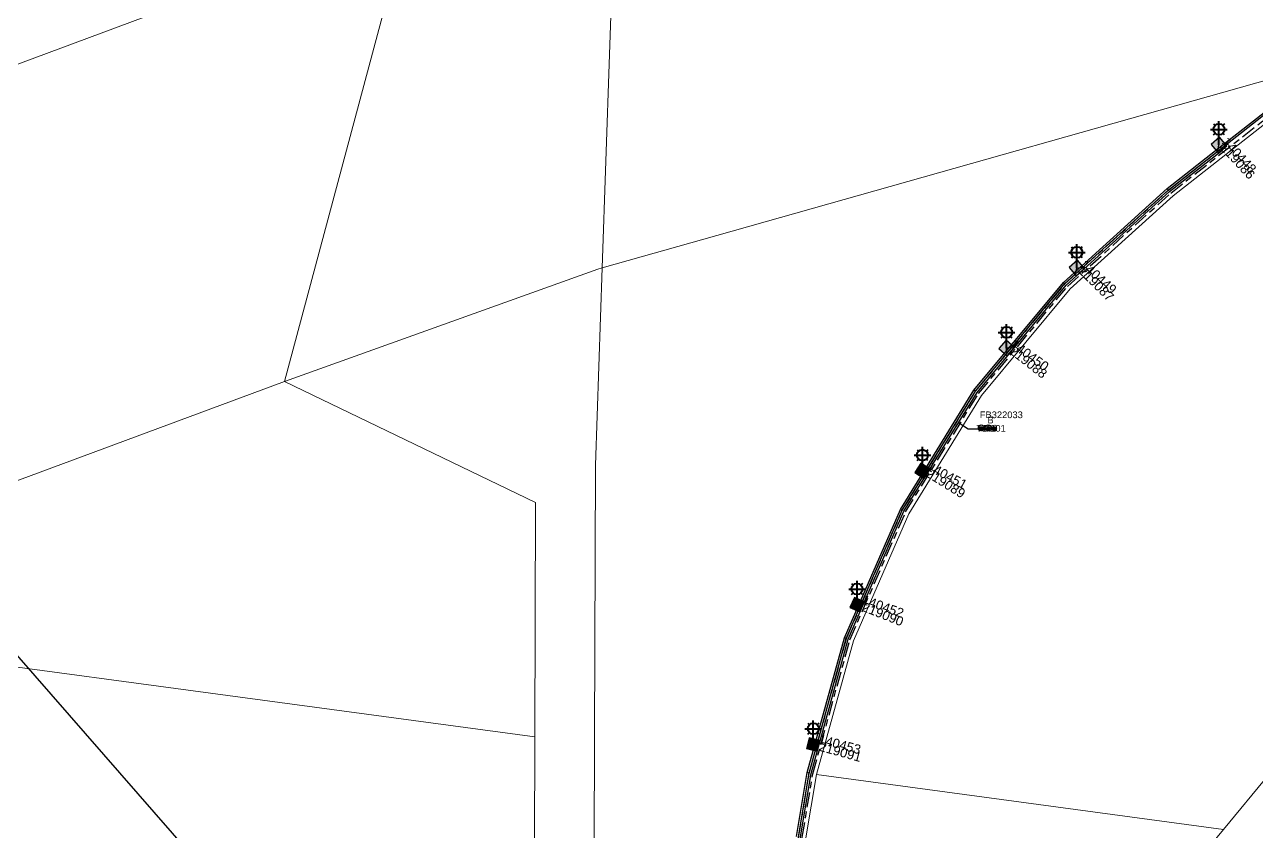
# Model space of a CAD drawing. Header units: metres. Extents: x 268894 to 271187, y 6187806 to 6189595.
# Drawn here: x 269388.3 to 269720.7, y 6188490.2 to 6188707.9 of the extents above; entities that cross this region are included whole.
import ezdxf
from ezdxf.enums import TextEntityAlignment as Align

# ---------------------------------------------------------------- set-up
doc = ezdxf.new("R2010")
doc.units = ezdxf.units.M
doc.linetypes.add('Cable Exist UG', pattern=[8.2, 4, -1.2, 1.8, -1.2])
doc.layers.get('0').update_dxf_attribs({"color": 6})
doc.layers.add('Cadastre Land Parcels_SP_EXT', color=9, linetype='Continuous', lineweight=5)
doc.layers.add('Cadastre Roads_SP_EXT', color=9, linetype='Continuous', lineweight=5)
for name, color, linetype in [('Duct_SP_EXT', 7, 'Continuous'), ('Equip_SP_SL_EXT', 7, 'Continuous'), ('Mains_HV_EXT', 7, 'Continuous'), ('Mains_SL_EXT', 7, 'Continuous'), ('Services_SP_EXT', 7, 'Continuous'), ('SupportsUG_SP_LV_SL_EXT', 7, 'Continuous')]:
    doc.layers.add(name, color=color, linetype=linetype)
doc.styles.add('COLUMN_LABEL', font='arial.ttf')
doc.styles.add('iecARIAL', font='arial.ttf', dxfattribs={"height": 2})
doc.styles.add('POLE_LABEL', font='arial.ttf')
doc.styles.get("Standard").update_dxf_attribs({"font": 'arial.ttf'})
doc.linetypes.add('Cable E UG', pattern='A,6,-0.5,["E",Standard,S=1.7,R=0,X=0.5,Y=-1],-2.9', length=9.4)

# ---------------------------------------------------------------- blocks, each defined once
blk = doc.blocks.new('COLUMN_EXT')
blk.add_hatch(color=256).paths.add_polyline_path([(-1.49, 1.48), (-1.49, -1.49), (1.48, -1.49), (1.48, 1.48)])
blk.add_lwpolyline([(-1.49, -1.49), (1.48, -1.49), (1.48, 1.48), (-1.49, 1.48)], close=True)
for tag, height, style, flags, p in [('STRUCTURE_PLANT_NUMBER', 0.2, 'POLE_LABEL', 9, (1.81, 0.03)), ('ASSET_NUM', 2.5, 'COLUMN_LABEL', 8, (2, 2)), ('STREET_CODE', 0.2, 'COLUMN_LABEL', 9, (1.81, -0.2))]:
    blk.add_attdef(tag, text='', height=height, dxfattribs=dict(style=style, flags=flags)).set_placement(p, align=Align.MIDDLE_LEFT)
at = {"flags": 1}
blk.add_attdef('Z', (1.81, -2.35), '', height=0.2, dxfattribs=at)
at = {"flags": 9}
for tag, p in [('COLUMN_TYPE', (1.81, -0.4)), ('OWNED_BY', (1.81, -0.6)), ('STATE', (1.81, -0.8)), ('USAGE', (1.81, -1)), ('STREETNAME', (1.81, -1.6)), ('SUBURB', (1.81, -1.8)), ('LEGEND', (1.81, -1.2)), ('LOCATION', (1.81, -1.4)), ('NOTES', (1.81, -2))]:
    blk.add_attdef(tag, text='', height=0.2, dxfattribs=at).set_placement(p, align=Align.MIDDLE_LEFT)
blk = doc.blocks.new('DUCT_EXT')
blk.add_circle((0, 0.8), 0.8)
at = {"flags": 1}
blk.add_attdef('Z', (0, 0), '', height=0.2, dxfattribs=at)
at = {"flags": 9}
for tag, p in [('DUCT_CODE', (0, 0)), ('XSECT_TYPE', (0, -0.2)), ('STATE', (0, -0.6)), ('FB_REFERENCE', (0, -0.4)), ('NOTES', (0, -0.8))]:
    blk.add_attdef(tag, text='', height=0.2, dxfattribs=at).set_placement(p, align=Align.MIDDLE_LEFT)
blk = doc.blocks.new('SL_LANTERN_EXT')
at = {"lineweight": 40}
for p, q in [((-2.25, 4.22), (2.25, 4.22)), ((-1.46, 5.68), (-1.06, 5.28)), ((0, 1.97), (0, 6.47)), ((1.46, 5.68), (1.06, 5.28)), ((-1.46, 2.76), (-1.06, 3.16)), ((0, 0), (0, 2.72)), ((1.46, 2.76), (1.06, 3.16))]:
    blk.add_line(p, q, dxfattribs=at)
blk.add_circle((0, 4.22), 1.5, dxfattribs=at)
at = {"style": 'iecARIAL', "flags": 8}
blk.add_attdef('ASSET_NUM', (1.5, 1.5), '', height=2.5, dxfattribs=at)
for tag, p, height, flags in [('OPERATING_VOLTAGE', (0.98, -1.65), 0.2, 9), ('ORIENTATION', (0.98, -1.85), 0.2, 9), ('OWNED_BY', (0.98, -2.05), 0.2, 9), ('STATE', (0.98, -2.25), 0.2, 9), ('CONSTRUCTED_VOLTAGE', (0.98, -0.65), 0.2, 9), ('CONTROL_TYPE', (0.98, -0.85), 0.2, 9), ('LANTERN_PURPOSE', (0.98, -1.05), 0.2, 9), ('LANTERN_TYPE', (0.98, -1.25), 0.2, 9), ('NO_PHASES', (0.98, -1.45), 0.2, 9), ('USAGE', (0.98, -2.45), 0.2, 9), ('CEXIST', (0.98, -2.65), 0.2, 9), ('CNEW', (0.98, -2.85), 0.2, 9), ('CNUMBER', (0.98, -3.05), 0.2, 9), ('CREMOVE', (0.98, -3.25), 0.2, 9), ('CREPLACE', (0.98, -3.45), 0.2, 9), ('LNUMBER', (2.18, -3.25), 2.5, 8), ('LKINGHEIGHT', (0.98, -3.65), 0.2, 9), ('LBRACKET', (0.98, -3.85), 0.2, 9), ('LBRACKETVOCAB', (0.98, -4.05), 0.2, 9), ('LCATEGORY', (0.98, -4.25), 0.2, 9), ('LCHARGE1', (0.98, -4.45), 0.2, 9), ('LCHARGE1PERCENT', (0.98, -4.65), 0.2, 9), ('LCHARGE2', (0.98, -4.85), 0.2, 9), ('LCHARGE2PERCENT', (0.98, -5.05), 0.2, 9), ('LCHARGE3', (0.98, -5.25), 0.2, 9), ('LCHARGE3PERCENT', (0.98, -5.45), 0.2, 9), ('LEXIST', (0.98, -5.65), 0.2, 9), ('LLAMP', (0.98, -5.85), 0.2, 9), ('LLAMPVOCAB', (0.98, -6.05), 0.2, 9), ('LMAST', (0.98, -6.25), 0.2, 9), ('LMASTVOCAB', (0.98, -6.45), 0.2, 9), ('LNEW', (0.98, -6.65), 0.2, 9), ('STREETNAME', (0.98, -9.25), 0.2, 9), ('SUBURB', (0.98, -9.45), 0.2, 1), ('LANTNUMBER', (0.98, -6.85), 0.2, 9), ('LOUTREACH', (0.98, -7.25), 0.2, 9), ('LOUTREACHVOCAB', (0.98, -7.45), 0.2, 9), ('LRATECODE', (0.98, -7.65), 0.2, 9), ('LREMOVE', (0.98, -7.85), 0.2, 9), ('LREPLACE', (0.98, -8.05), 0.2, 9), ('LTYPE', (0.98, -8.25), 0.2, 9), ('LTYPEVOCAB', (0.98, -8.45), 0.2, 9), ('LEGEND', (0.98, -8.65), 0.2, 9), ('LOCATION', (0.98, -8.85), 0.2, 9), ('NOTES', (0.98, -9.05), 0.2, 9)]:
    blk.add_attdef(tag, p, '', height=height, dxfattribs=dict(flags=flags))
blk = doc.blocks.new('CABLE_LARGE_EXT')
h = blk.add_hatch(color=256)
edge = h.paths.add_edge_path()
edge.add_arc((0, 0.55), 0.55, 0, 360)
blk.add_circle((0, 0.55), 0.55)
at = {"flags": 1}
blk.add_attdef('Z', (0, 0), '', height=0.2, dxfattribs=at)
at = {"flags": 9}
for tag, p in [('COND_CODE', (0, 0)), ('STATE', (0, -0.4)), ('XSECT_SIZE', (0, -0.6)), ('FB_REFERENCE', (0, -0.2)), ('NOTES', (0, -0.8))]:
    blk.add_attdef(tag, text='', height=0.2, dxfattribs=at).set_placement(p, align=Align.MIDDLE_LEFT)

msp = doc.modelspace()

# ---------------------------------------------------------------- linework, layer by layer
at = {"layer": 'Cadastre Land Parcels_SP_EXT', "linetype": 'Continuous'}
for points in [[(269120.36, 6188598.3), (269491.94, 6188736.58), (269360.33, 6188754.96), (269204.58, 6188779.66), (269070.84, 6188798.26), (269068.43, 6188792.98), (268980.91, 6188600.96), (269074.64, 6188578.7), (269120.36, 6188598.3)], [(269736.47, 6188520.53), (269768.06, 6188559.44), (269804.09, 6188599.83), (269817.76, 6188615.16), (269849.03, 6188650.22), (269863.77, 6188681.53), (269746.28, 6188699.4), (269698.26, 6188661.74), (269670.5, 6188636.61), (269646.56, 6188607.81), (269626.92, 6188575.93), (269611.97, 6188541.6), (269602.01, 6188505.51), (269711.88, 6188490.73), (269736.47, 6188520.53)], [(269526.21, 6188578.92), (269458.46, 6188611.65), (269286.7, 6188547.93), (269526.01, 6188515.73), (269526.21, 6188578.92)], [(269524.43, 6188331.97), (269525.54, 6188369.43), (269526.01, 6188515.73), (269286.7, 6188547.93), (269156.93, 6188499.79), (269083.8, 6188474.03), (269069.9, 6188364.06), (269522.35, 6188306.59), (269524.43, 6188331.97)], [(269653.37, 6188413.94), (269693.13, 6188467.99), (269711.88, 6188490.73), (269602.01, 6188505.51), (269599.15, 6188488.49), (269597.41, 6188471.32), (269596.79, 6188454.07), (269596.57, 6188384.2), (269653.37, 6188413.94)]]:
    msp.add_lwpolyline(points, close=True, dxfattribs=at)
at = {"layer": 'Cadastre Roads_SP_EXT', "linetype": 'Continuous'}
for points in [[(269083.8, 6188474.03), (269156.93, 6188499.79), (269286.7, 6188547.93), (269458.46, 6188611.65), (269542.96, 6188641.94), (269544.18, 6188642.28), (269547.14, 6188728.74), (269531.62, 6188751.35), (269491.94, 6188736.58), (269120.36, 6188598.3), (269074.64, 6188578.7), (268946.7, 6188523.81), (268920.25, 6188465.42), (268893.85, 6188407.14), (269083.8, 6188474.03)], [(269521.36, 6188294.62), (269518.22, 6188269.77), (269514.21, 6188245.06), (269530.09, 6188242.99), (269534.16, 6188267.47), (269537.38, 6188292.95), (269538.4, 6188305.27), (269540.52, 6188331.07), (269541.64, 6188369.16), (269542.12, 6188515.68), (269542.35, 6188589.01), (269544.18, 6188642.28), (269547.14, 6188728.74), (269491.94, 6188736.58), (269458.46, 6188611.65), (269526.21, 6188578.92), (269526.01, 6188515.73), (269525.54, 6188369.43), (269524.43, 6188331.97), (269522.35, 6188306.59), (269521.36, 6188294.62)], [(269541.64, 6188369.16), (269542.12, 6188515.68), (269542.35, 6188589.01), (269544.18, 6188642.28), (269575.08, 6188651.01), (269746.28, 6188699.4), (269698.26, 6188661.74), (269670.5, 6188636.61), (269646.56, 6188607.81), (269626.92, 6188575.93), (269611.97, 6188541.6), (269602.01, 6188505.51), (269599.15, 6188488.49), (269597.41, 6188471.32), (269596.79, 6188454.07), (269596.57, 6188384.2), (269541.64, 6188369.16)]]:
    msp.add_lwpolyline(points, close=True, dxfattribs=at)
at = {"layer": 'Duct_SP_EXT'}
for p, q in [((269710.96, 6188674.92), (269734.02, 6188693.06)), ((269711.25, 6188674.54), (269734.32, 6188692.69)), ((269696.62, 6188663.68), (269710.96, 6188674.92)), ((269696.93, 6188663.31), (269711.25, 6188674.54)), ((269710.96, 6188674.92), (269711.1, 6188674.73)), ((269710.96, 6188674.92), (269711.1, 6188674.73)), ((269711.25, 6188674.54), (269711.1, 6188674.73)), ((269711.25, 6188674.54), (269711.1, 6188674.73)), ((269668.67, 6188638.37), (269696.62, 6188663.68)), ((269669.01, 6188638.03), (269696.93, 6188663.31)), ((269696.62, 6188663.68), (269696.78, 6188663.5)), ((269696.93, 6188663.31), (269696.78, 6188663.5)), ((269644.5, 6188609.3), (269668.67, 6188638.37)), ((269644.89, 6188609.02), (269669.01, 6188638.03)), ((269668.67, 6188638.37), (269668.84, 6188638.2)), ((269669.01, 6188638.03), (269668.84, 6188638.2)), ((269624.67, 6188577.11), (269644.5, 6188609.3)), ((269625.09, 6188576.89), (269644.89, 6188609.02)), ((269644.5, 6188609.3), (269644.69, 6188609.16)), ((269644.89, 6188609.02), (269644.69, 6188609.16)), ((269609.57, 6188542.45), (269624.67, 6188577.11)), ((269610.03, 6188542.29), (269625.09, 6188576.89)), ((269624.67, 6188577.11), (269624.88, 6188577)), ((269625.09, 6188576.89), (269624.88, 6188577)), ((269599.52, 6188506.06), (269609.57, 6188542.45)), ((269599.99, 6188505.95), (269610.03, 6188542.29)), ((269609.57, 6188542.45), (269609.8, 6188542.37)), ((269610.03, 6188542.29), (269609.8, 6188542.37)), ((269596.63, 6188488.82), (269599.52, 6188506.06)), ((269597.11, 6188488.76), (269599.99, 6188505.95)), ((269599.52, 6188506.06), (269599.76, 6188506)), ((269599.99, 6188505.95), (269599.76, 6188506))]:
    msp.add_line(p, q, dxfattribs=at)
msp.add_lwpolyline([(269645.94, 6188598.75), (269642.9, 6188598.75), (269640.36, 6188600.51)], dxfattribs=at)
at = {"layer": 'Mains_HV_EXT', "linetype": 'Cable E UG'}
msp.add_lwpolyline([(269595.33, 6188383.03), (269595.07, 6188384.2), (269595.07, 6188384.2), (269595.29, 6188454.1), (269595.92, 6188471.42), (269597.67, 6188488.69), (269600.54, 6188505.83), (269610.56, 6188542.1), (269625.59, 6188576.63), (269645.34, 6188608.69), (269669.42, 6188637.65), (269697.3, 6188662.89), (269711.3, 6188673.87)], dxfattribs=at)
at = {"layer": 'Mains_SL_EXT', "linetype": 'Cable Exist UG'}
for points in [[(269622.29, 6188332.74), (269608.7, 6188354.82), (269595.61, 6188378.27), (269595.57, 6188384.2), (269595.57, 6188384.2), (269595.79, 6188454.09), (269596.42, 6188471.38), (269598.16, 6188488.62), (269601.03, 6188505.72), (269611.03, 6188541.94), (269626.04, 6188576.4), (269645.75, 6188608.4), (269669.78, 6188637.3), (269697.62, 6188662.5), (269745.67, 6188700.18)], [(269672.27, 6188642.25), (269674.1, 6188642.56), (269674.1, 6188642.56), (269696.97, 6188663.27), (269710.34, 6188673.79), (269710.63, 6188675.46)], [(269653.33, 6188620.65), (269655.05, 6188621.15), (269655.05, 6188621.15), (269669.06, 6188637.99), (269671.92, 6188640.59), (269672.27, 6188642.25)], [(269630.6, 6188587.53), (269632.18, 6188588.27), (269632.18, 6188588.27), (269644.94, 6188608.98), (269653.36, 6188619.11), (269653.33, 6188620.65)], [(269612.96, 6188551.39), (269614.4, 6188552.19), (269614.4, 6188552.19), (269625.15, 6188576.86), (269630.66, 6188585.81), (269630.6, 6188587.53)], [(269601.15, 6188513.68), (269602.48, 6188514.73), (269602.48, 6188514.73), (269610.08, 6188542.27), (269613.32, 6188549.7), (269612.96, 6188551.39)], [(269594.31, 6188469.23), (269595.39, 6188470.64), (269595.39, 6188470.64), (269595.42, 6188471.45), (269597.13, 6188488.41), (269600.05, 6188505.94), (269601.73, 6188512.01), (269601.15, 6188513.68)]]:
    msp.add_lwpolyline(points, dxfattribs=at)
at = {"layer": 'Services_SP_EXT'}
msp.add_lwpolyline([(269279.76, 6188659.54), (269612.82, 6188278.06)], dxfattribs=at)

# ---------------------------------------------------------------- block references
at = {"layer": 'Duct_SP_EXT'}
for name, p in [('DUCT_EXT', (269646.49, 6188598.33)), ('CABLE_LARGE_EXT', (269646.49, 6188598.33)), ('DUCT_EXT', (269648.36, 6188598.3)), ('CABLE_LARGE_EXT', (269648.36, 6188598.3)), ('CABLE_LARGE_EXT', (269649.89, 6188598.32))]:
    msp.add_blockref(name, p, dxfattribs=at)
at = {"layer": 'Equip_SP_SL_EXT'}
ref = msp.add_blockref('SL_LANTERN_EXT', (269710.63, 6188675.46), dxfattribs=at)
ref.add_attrib('ASSET_NUM', '140448', dxfattribs={"layer": '0', "height": 2.5, "rotation": 312.7817, "style": 'iecARIAL'}).set_placement((269712.13, 6188676.96), align=Align.MIDDLE_LEFT)
ref = msp.add_blockref('SL_LANTERN_EXT', (269672.27, 6188642.25), dxfattribs=at)
ref.add_attrib('ASSET_NUM', '140449', dxfattribs={"layer": '0', "height": 2.5, "rotation": 318.0725, "style": 'iecARIAL'}).set_placement((269673.77, 6188643.75), align=Align.MIDDLE_LEFT)
ref = msp.add_blockref('SL_LANTERN_EXT', (269653.33, 6188620.65), dxfattribs=at)
ref.add_attrib('ASSET_NUM', '140450', dxfattribs={"layer": '0', "height": 2.5, "rotation": 324.0043, "style": 'iecARIAL'}).set_placement((269654.83, 6188622.15), align=Align.MIDDLE_LEFT)
ref = msp.add_blockref('SL_LANTERN_EXT', (269630.6, 6188587.53), dxfattribs=at)
ref.add_attrib('ASSET_NUM', '140451', dxfattribs={"layer": '0', "height": 2.5, "rotation": 331.9668, "style": 'iecARIAL'}).set_placement((269632.1, 6188589.03), align=Align.MIDDLE_LEFT)
ref = msp.add_blockref('SL_LANTERN_EXT', (269612.96, 6188551.39), dxfattribs=at)
ref.add_attrib('ASSET_NUM', '140452', dxfattribs={"layer": '0', "height": 2.5, "rotation": 340.3551, "style": 'iecARIAL'}).set_placement((269614.46, 6188552.89), align=Align.MIDDLE_LEFT)
ref = msp.add_blockref('SL_LANTERN_EXT', (269601.15, 6188513.68), dxfattribs=at)
ref.add_attrib('ASSET_NUM', '140453', dxfattribs={"layer": '0', "height": 2.5, "rotation": 345.1834, "style": 'iecARIAL'}).set_placement((269602.65, 6188515.18), align=Align.MIDDLE_LEFT)
at = {"layer": 'SupportsUG_SP_LV_SL_EXT'}
ref = msp.add_blockref('COLUMN_EXT', (269710.63, 6188675.46), dxfattribs=dict(at, rotation=40.1081371250807))
ref.add_attrib('ASSET_NUM', '219086', dxfattribs={"layer": '0', "height": 2.5, "rotation": 312.9479, "style": 'COLUMN_LABEL'}).set_placement((269712.63, 6188676.21), align=Align.TOP_LEFT)
ref = msp.add_blockref('COLUMN_EXT', (269672.27, 6188642.25), dxfattribs=dict(at, rotation=41.19057248776827))
ref.add_attrib('ASSET_NUM', '219087', dxfattribs={"layer": '0', "height": 2.5, "rotation": 315.2231, "style": 'COLUMN_LABEL'}).set_placement((269674.27, 6188643), align=Align.TOP_LEFT)
ref = msp.add_blockref('COLUMN_EXT', (269653.33, 6188620.65), dxfattribs=dict(at, rotation=49.24681379244604))
ref.add_attrib('ASSET_NUM', '219088', dxfattribs={"layer": '0', "height": 2.5, "rotation": 322.1094, "style": 'COLUMN_LABEL'}).set_placement((269655.33, 6188621.4), align=Align.TOP_LEFT)
ref = msp.add_blockref('COLUMN_EXT', (269630.6, 6188587.53), dxfattribs=dict(at, rotation=57.28304721587199))
ref.add_attrib('ASSET_NUM', '219089', dxfattribs={"layer": '0', "height": 2.5, "rotation": 328.0439, "style": 'COLUMN_LABEL'}).set_placement((269632.6, 6188588.28), align=Align.TOP_LEFT)
ref = msp.add_blockref('COLUMN_EXT', (269612.96, 6188551.39), dxfattribs=dict(at, rotation=65.33728764925067))
ref.add_attrib('ASSET_NUM', '219090', dxfattribs={"layer": '0', "height": 2.5, "rotation": 338.284, "style": 'COLUMN_LABEL'}).set_placement((269614.96, 6188552.14), align=Align.TOP_LEFT)
ref = msp.add_blockref('COLUMN_EXT', (269601.15, 6188513.68), dxfattribs=dict(at, rotation=75.93255080838557))
ref.add_attrib('ASSET_NUM', '219091', dxfattribs={"layer": '0', "height": 2.5, "rotation": 344.531, "style": 'COLUMN_LABEL'}).set_placement((269603.15, 6188514.43), align=Align.TOP_LEFT)

# ---------------------------------------------------------------- texts
at = {"layer": 'Duct_SP_EXT'}
for s, p in [('FB322033', (269646.09, 6188601.73)), ('B', (269648.14, 6188600.32)), ('T100', (269645.14, 6188598.12)), ('T101', (269647.35, 6188598.1))]:
    msp.add_text(s, height=1.8, dxfattribs=at).set_placement(p)

doc.saveas('drawing.dxf')
